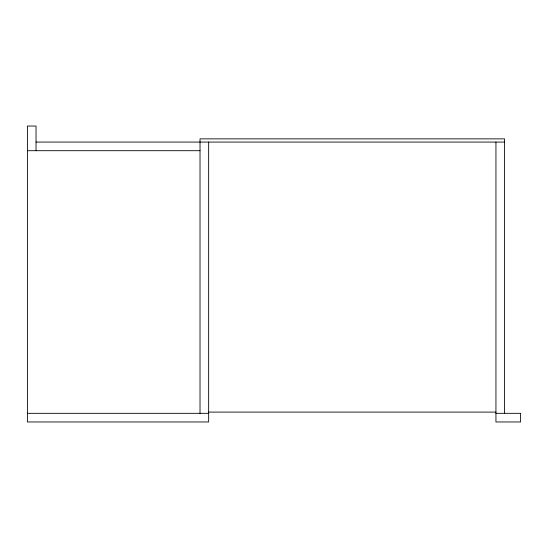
<?xml version="1.0" encoding="UTF-8"?>
<svg xmlns="http://www.w3.org/2000/svg" width="548" height="548" viewBox="0 0 548 548"><rect width="100%" height="100%" fill="white"/><g stroke="black" fill="none" stroke-linecap="round" stroke-linejoin="round"><path stroke-width="0.82" d="M36.031 142.069L504.571 142.069M27.4 150.7L200.02 150.7M208.651 412.096L495.94 412.096M27.4 413.329L208.651 413.329M495.94 413.329L520.6 413.329L520.6 421.96L495.94 421.96L495.94 142.069M504.571 413.329L504.571 138.863L200.02 138.863L200.02 413.329M208.651 142.069L208.651 421.96L27.4 421.96L27.4 126.04L36.031 126.04L36.031 150.7"/></g></svg>
